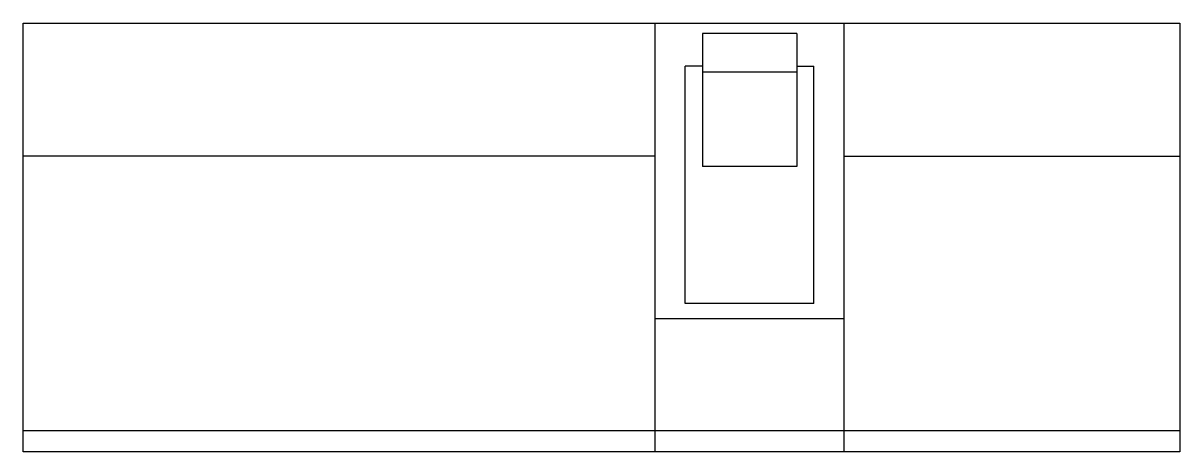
# Model space of a CAD drawing. Extents: x 0 to 135, y 0 to 50.
import ezdxf
from ezdxf.enums import TextEntityAlignment as Align

# ---------------------------------------------------------------- set-up
doc = ezdxf.new("R2010")
doc.units = 0
doc.layers.add('--4N-THT. MCB-MCCB-ACB', color=124, linetype='CONTINUOUS')
doc.layers.add('--6N-THT. HOLE COVER', color=2, linetype='CONTINUOUS')
doc.styles.add('- 13.0', font='times.ttf', dxfattribs={"height": 13})

# ---------------------------------------------------------------- blocks, each defined once
blk = doc.blocks.new('06 - N - SC MCCB LỖ ĐỤC EZC250 4 PHASE')
at = {"layer": '--6N-THT. HOLE COVER', "color": 124}
for p, q in [((22.78, 23.8), (11.78, 23.8)), ((11.78, 23.8), (11.78, 8.3)), ((22.78, 23.8), (22.78, 8.3)), ((11.78, 20), (9.78, 20)), ((9.78, -7.7), (9.78, 20)), ((22.78, 19.3), (11.78, 19.3)), ((22.78, 20), (24.78, 20)), ((24.78, -7.7), (24.78, 20)), ((6.28, 9.5), (-67.5, 9.5)), ((28.28, 9.5), (67.5, 9.5)), ((22.78, 8.3), (11.78, 8.3)), ((24.78, -7.7), (9.78, -7.7)), ((28.28, -9.5), (6.28, -9.5)), ((-67.5, -22.5), (67.5, -22.5))]:
    blk.add_line(p, q, dxfattribs=at)
at = {"layer": '--6N-THT. HOLE COVER', "color": 1}
blk.add_lwpolyline([(-67.5, 25), (67.5, 25), (67.5, -25), (-67.5, -25)], close=True, dxfattribs=at)
at = {"layer": '--6N-THT. HOLE COVER', "color": 2}
blk.add_lwpolyline([(6.28, 25), (28.28, 25), (28.28, -25), (6.28, -25)], close=True, dxfattribs=at)
at = {"layer": '--4N-THT. MCB-MCCB-ACB', "color": 3, "style": '- 13.0'}
for tag, p in [('MCCB', (0, 60.5)), ('AMPE', (0, 40.5))]:
    blk.add_attdef(tag, text='', height=13, dxfattribs=at).set_placement(p, align=Align.MIDDLE_CENTER)

msp = doc.modelspace()

# ---------------------------------------------------------------- block references
msp.add_blockref('06 - N - SC MCCB LỖ ĐỤC EZC250 4 PHASE', (67.5, 25))

doc.saveas('drawing.dxf')
